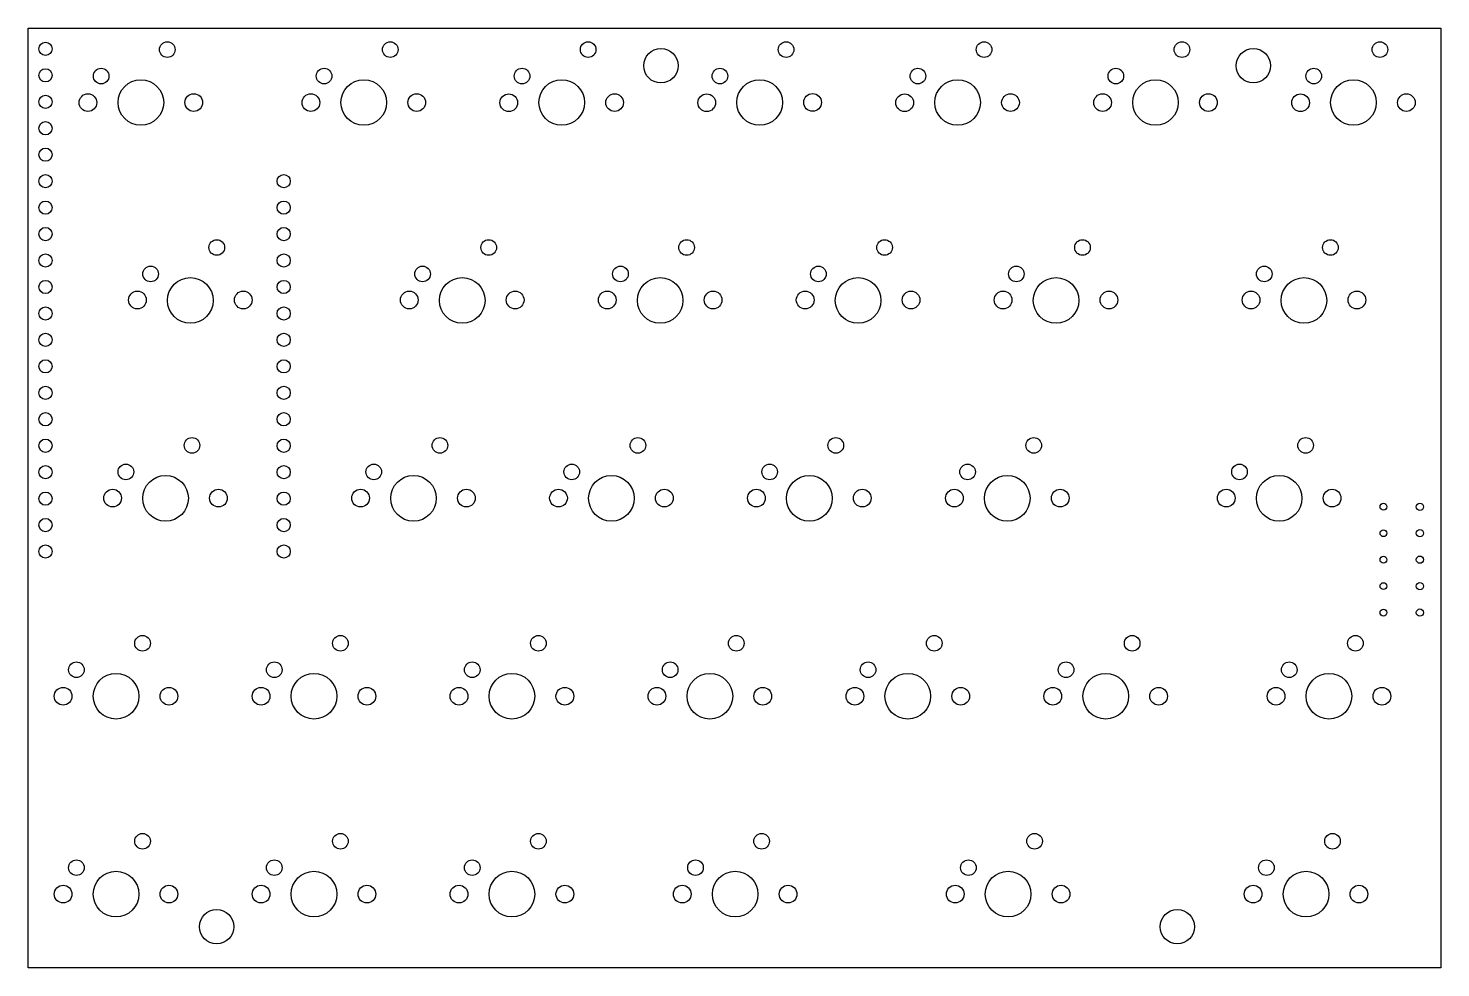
# Model space of a CAD drawing. Header units: millimetres. Extents: x 14 to 150, y -12 to 78.
import ezdxf

# ---------------------------------------------------------------- set-up
doc = ezdxf.new("R2010")
doc.units = ezdxf.units.MM
doc.layers.get('0').update_dxf_attribs({"linetype": 'CONTINUOUS'})

msp = doc.modelspace()

# ---------------------------------------------------------------- linework, layer by layer
msp.add_lwpolyline([(149.74, -12.05), (14.15, -12.05), (14.15, 78.15), (149.74, 78.15)], close=True)
for centre, radius in [((15.81, 76.17), 0.635), ((27.5, 76.1), 0.75), ((48.9, 76.1), 0.75), ((67.9, 76.1), 0.75), ((74.88, 74.55), 1.65), ((86.9, 76.1), 0.75), ((105.9, 76.1), 0.75), ((124.9, 76.1), 0.75), ((131.75, 74.55), 1.65), ((143.9, 76.1), 0.75), ((15.81, 73.63), 0.635), ((21.15, 73.56), 0.75), ((42.55, 73.56), 0.75), ((61.55, 73.56), 0.75), ((80.55, 73.56), 0.75), ((99.55, 73.56), 0.75), ((118.55, 73.56), 0.75), ((137.55, 73.56), 0.75), ((19.88, 71.01), 0.85), ((24.96, 71.02), 2.19), ((30.04, 71.02), 0.85), ((46.36, 71.02), 2.19), ((51.44, 71.02), 0.85), ((65.36, 71.02), 2.19), ((84.36, 71.02), 2.19), ((89.44, 71.03), 0.85), ((103.36, 71.02), 2.19), ((122.36, 71.02), 2.19), ((127.44, 71.02), 0.85), ((141.36, 71.02), 2.19), ((146.44, 71.01), 0.85), ((15.81, 71.09), 0.635), ((41.28, 71.01), 0.85), ((60.28, 71), 0.85), ((70.44, 71.01), 0.85), ((79.28, 71), 0.85), ((98.28, 71), 0.85), ((108.44, 71.01), 0.85), ((117.28, 71.01), 0.85), ((136.28, 71), 0.85), ((15.81, 68.55), 0.635), ((15.81, 66.01), 0.635), ((15.81, 63.47), 0.635), ((38.67, 63.47), 0.635), ((15.81, 60.93), 0.635), ((38.67, 60.93), 0.635), ((15.81, 58.39), 0.635), ((38.67, 58.39), 0.635), ((32.25, 57.1), 0.75), ((58.35, 57.1), 0.75), ((77.35, 57.1), 0.75), ((96.35, 57.1), 0.75), ((115.35, 57.1), 0.75), ((139.15, 57.1), 0.75), ((15.81, 55.85), 0.635), ((38.67, 55.85), 0.635), ((25.9, 54.56), 0.75), ((52, 54.56), 0.75), ((71, 54.56), 0.75), ((90, 54.56), 0.75), ((109, 54.56), 0.75), ((132.8, 54.56), 0.75), ((15.81, 53.31), 0.635), ((24.63, 52.06), 0.85), ((29.71, 52.02), 2.19), ((34.79, 52.06), 0.85), ((38.67, 53.31), 0.635), ((50.73, 52.06), 0.85), ((55.81, 52.02), 2.19), ((60.89, 52.06), 0.85), ((69.73, 52.06), 0.85), ((74.81, 52.02), 2.19), ((79.89, 52.06), 0.85), ((88.73, 52.06), 0.85), ((93.81, 52.02), 2.19), ((98.89, 52.06), 0.85), ((107.73, 52.06), 0.85), ((112.81, 52.02), 2.19), ((117.89, 52.06), 0.85), ((131.53, 52.06), 0.85), ((136.61, 52.02), 2.19), ((141.69, 52.06), 0.85), ((15.81, 50.77), 0.635), ((38.67, 50.77), 0.635), ((15.81, 48.23), 0.635), ((38.67, 48.23), 0.635), ((15.81, 45.69), 0.635), ((38.67, 45.69), 0.635), ((15.81, 43.15), 0.635), ((38.67, 43.15), 0.635), ((15.81, 40.61), 0.635), ((38.67, 40.61), 0.635), ((15.81, 38.07), 0.635), ((29.87, 38.1), 0.75), ((38.67, 38.07), 0.635), ((53.67, 38.1), 0.75), ((72.67, 38.1), 0.75), ((91.67, 38.1), 0.75), ((110.67, 38.1), 0.75), ((136.77, 38.1), 0.75), ((15.81, 35.53), 0.635), ((23.52, 35.56), 0.75), ((38.67, 35.53), 0.635), ((47.32, 35.56), 0.75), ((66.32, 35.56), 0.75), ((85.32, 35.56), 0.75), ((104.32, 35.56), 0.75), ((130.42, 35.56), 0.75), ((27.33, 33.02), 2.19), ((51.13, 33.02), 2.19), ((70.13, 33.02), 2.19), ((89.13, 33.02), 2.19), ((108.13, 33.02), 2.19), ((134.23, 33.02), 2.19), ((15.81, 32.99), 0.635), ((22.25, 33.04), 0.85), ((32.41, 33.04), 0.85), ((38.67, 32.99), 0.635), ((46.05, 33.04), 0.85), ((56.21, 33.04), 0.85), ((65.05, 33.04), 0.85), ((75.21, 33.04), 0.85), ((84.05, 33.04), 0.85), ((94.21, 33.04), 0.85), ((103.05, 33.04), 0.85), ((113.21, 33.04), 0.85), ((129.15, 33.04), 0.85), ((139.31, 33.04), 0.85), ((147.74, 32.21), 0.35), ((144.24, 32.21), 0.33), ((15.81, 30.45), 0.635), ((38.67, 30.45), 0.635), ((144.24, 29.67), 0.33), ((147.74, 29.67), 0.35), ((15.81, 27.91), 0.635), ((38.67, 27.91), 0.635), ((144.24, 27.13), 0.33), ((147.74, 27.13), 0.35), ((144.24, 24.59), 0.33), ((147.74, 24.59), 0.35), ((144.24, 22.05), 0.33), ((147.74, 22.05), 0.35), ((25.12, 19.1), 0.75), ((44.12, 19.1), 0.75), ((63.12, 19.1), 0.75), ((82.12, 19.1), 0.75), ((101.12, 19.1), 0.75), ((120.12, 19.1), 0.75), ((141.55, 19.1), 0.75), ((18.77, 16.56), 0.75), ((37.77, 16.56), 0.75), ((56.77, 16.56), 0.75), ((75.77, 16.56), 0.75), ((94.77, 16.56), 0.75), ((113.77, 16.56), 0.75), ((135.2, 16.56), 0.75), ((22.58, 14.02), 2.19), ((41.58, 14.02), 2.19), ((60.58, 14.02), 2.19), ((79.58, 14.02), 2.19), ((98.58, 14.02), 2.19), ((117.58, 14.02), 2.19), ((139.01, 14.02), 2.19), ((17.5, 14.02), 0.85), ((27.66, 14.02), 0.85), ((36.5, 14.02), 0.85), ((46.66, 14.02), 0.85), ((55.5, 14.02), 0.85), ((65.66, 14.02), 0.85), ((74.5, 14.02), 0.85), ((84.66, 14.02), 0.85), ((93.5, 14.02), 0.85), ((103.66, 14.02), 0.85), ((112.5, 14.02), 0.85), ((122.66, 14.02), 0.85), ((133.93, 14.02), 0.85), ((144.09, 14.02), 0.85), ((25.12, 0.1), 0.75), ((44.12, 0.1), 0.75), ((63.12, 0.1), 0.75), ((84.55, 0.1), 0.75), ((110.75, 0.1), 0.75), ((139.35, 0.1), 0.75), ((18.77, -2.44), 0.75), ((37.77, -2.44), 0.75), ((56.77, -2.44), 0.75), ((78.2, -2.44), 0.75), ((104.4, -2.44), 0.75), ((133, -2.44), 0.75), ((22.58, -4.98), 2.19), ((41.58, -4.98), 2.19), ((60.58, -4.98), 2.19), ((82.01, -4.98), 2.19), ((108.21, -4.98), 2.19), ((136.81, -4.98), 2.19), ((17.5, -4.98), 0.85), ((27.66, -4.98), 0.85), ((36.5, -4.98), 0.85), ((46.66, -4.98), 0.85), ((55.5, -4.98), 0.85), ((65.66, -4.98), 0.85), ((76.93, -4.98), 0.85), ((87.09, -4.98), 0.85), ((103.13, -4.98), 0.85), ((113.29, -4.98), 0.85), ((131.73, -4.98), 0.85), ((141.89, -4.98), 0.85), ((32.23, -8.11), 1.65), ((124.45, -8.11), 1.65)]:
    msp.add_circle(centre, radius)

doc.saveas('drawing.dxf')
